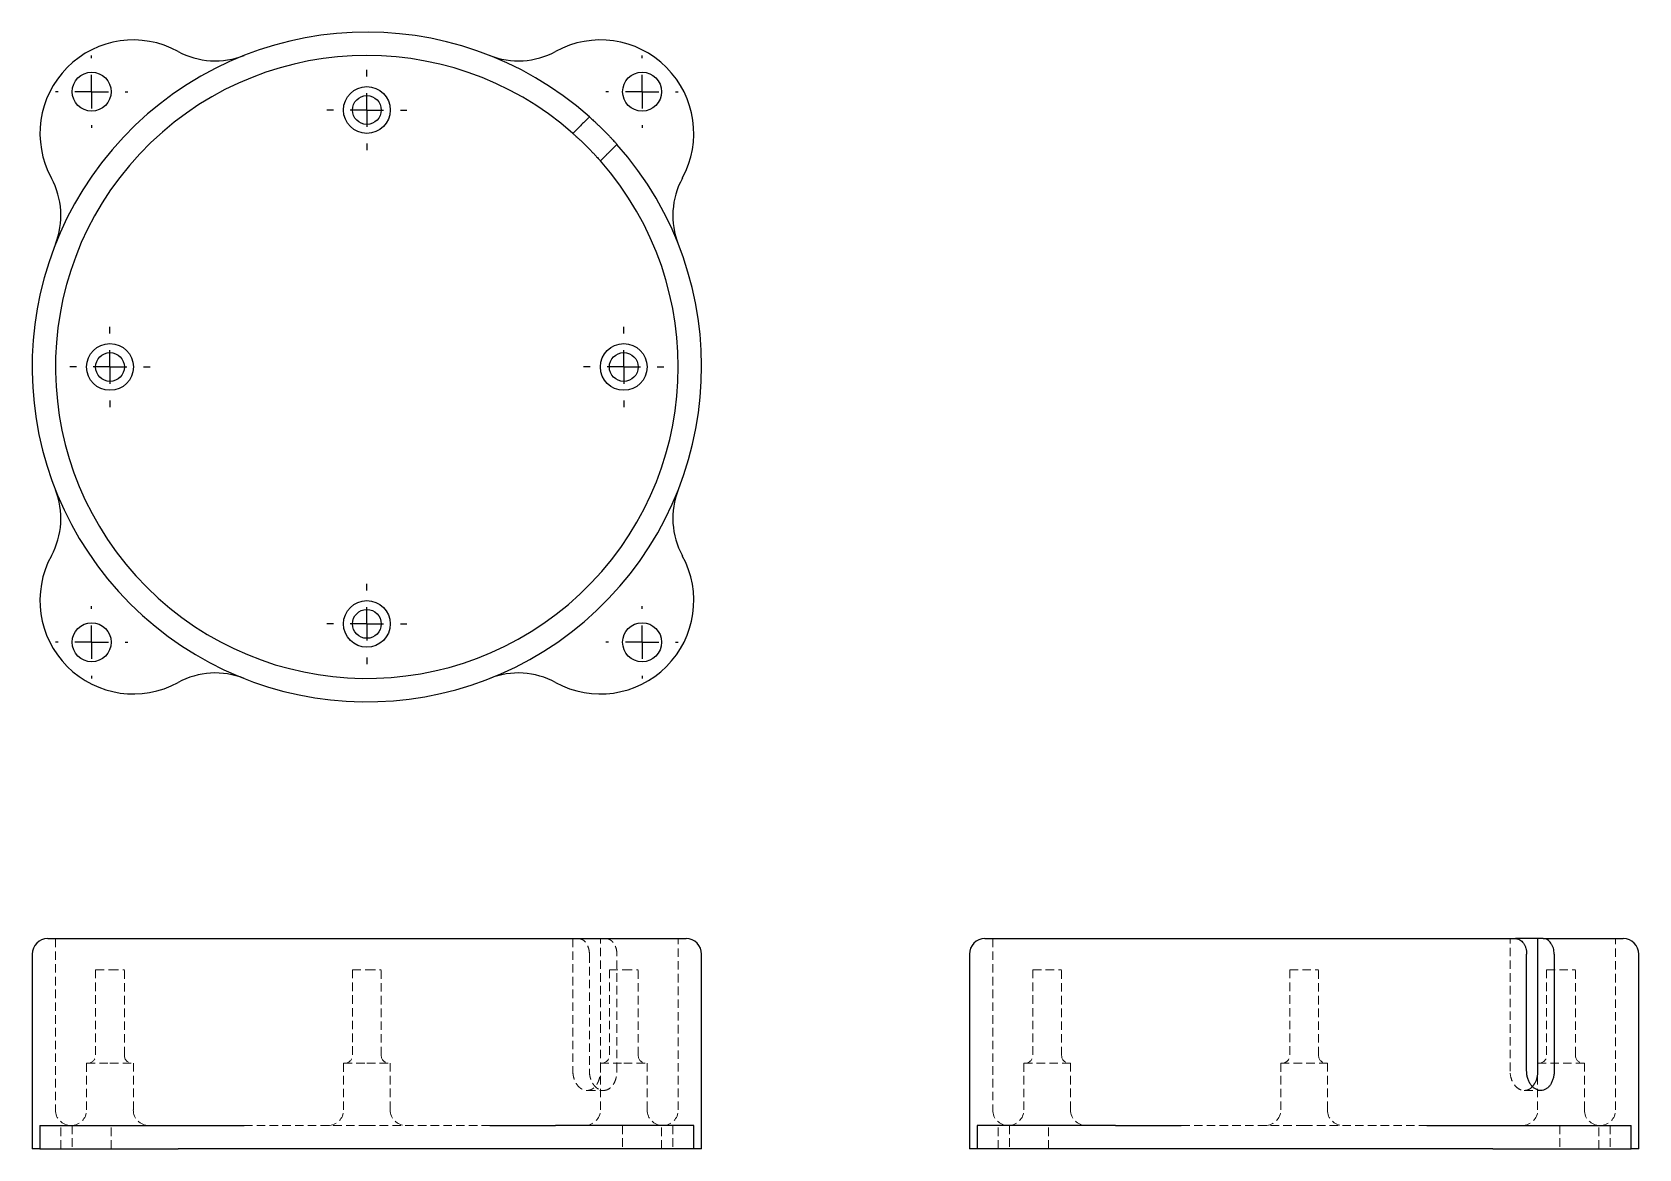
# Model space of a CAD drawing. Header units: millimetres. Extents: x 33 to 273, y 41 to 208.
import ezdxf

# ---------------------------------------------------------------- set-up
doc = ezdxf.new("R2010")
doc.units = ezdxf.units.MM
doc.linetypes.add('HIDDEN', pattern=[1.905, 1.27, -0.635])
doc.layers.add('10', color=7, linetype='Continuous')

# ---------------------------------------------------------------- blocks, each defined once
blk = doc.blocks.new('SW_CENTERMARKSYMBOL_0')
at = {"layer": '10', "color": 0}
for p, q in [((0, 5), (0, 5.99)), ((0, 0), (0, 2.5)), ((-5, 0), (-5.99, 0)), ((0, 0), (-2.5, 0)), ((0, 0), (0, -2.5)), ((0, 0), (2.5, 0)), ((5, 0), (5.99, 0)), ((0, -5), (0, -5.99))]:
    blk.add_line(p, q, dxfattribs=at)
blk = doc.blocks.new('SW_CENTERMARKSYMBOL_1')
at = {"layer": '10', "color": 0}
for p, q in [((0, 5), (0, 5.99)), ((0, 0), (0, 2.5)), ((-5, 0), (-5.99, 0)), ((0, 0), (-2.5, 0)), ((0, 0), (0, -2.5)), ((0, 0), (2.5, 0)), ((5, 0), (5.99, 0)), ((0, -5), (0, -5.99))]:
    blk.add_line(p, q, dxfattribs=at)
blk = doc.blocks.new('SW_CENTERMARKSYMBOL_2')
at = {"layer": '10', "color": 0}
for p, q in [((0, 5), (0, 5.99)), ((0, 0), (0, 2.5)), ((-5, 0), (-5.99, 0)), ((0, 0), (-2.5, 0)), ((0, 0), (0, -2.5)), ((0, 0), (2.5, 0)), ((5, 0), (5.99, 0)), ((0, -5), (0, -5.99))]:
    blk.add_line(p, q, dxfattribs=at)
blk = doc.blocks.new('SW_CENTERMARKSYMBOL_3')
at = {"layer": '10', "color": 0}
for p, q in [((0, 5), (0, 5.99)), ((0, 0), (0, 2.5)), ((-5, 0), (-5.99, 0)), ((0, 0), (-2.5, 0)), ((0, 0), (0, -2.5)), ((0, 0), (2.5, 0)), ((5, 0), (5.99, 0)), ((0, -5), (0, -5.99))]:
    blk.add_line(p, q, dxfattribs=at)
blk = doc.blocks.new('SW_CENTERMARKSYMBOL_4')
at = {"layer": '10', "color": 0}
for p, q in [((0, 5), (0, 5.41)), ((0, 0), (0, 2.5)), ((-5, 0), (-5.41, 0)), ((0, 0), (-2.5, 0)), ((0, 0), (0, -2.5)), ((0, 0), (2.5, 0)), ((5, 0), (5.41, 0)), ((0, -5), (0, -5.41))]:
    blk.add_line(p, q, dxfattribs=at)
blk = doc.blocks.new('SW_CENTERMARKSYMBOL_5')
at = {"layer": '10', "color": 0}
for p, q in [((0, 5), (0, 5.41)), ((0, 0), (0, 2.5)), ((-5, 0), (-5.41, 0)), ((0, 0), (-2.5, 0)), ((0, 0), (0, -2.5)), ((0, 0), (2.5, 0)), ((5, 0), (5.41, 0)), ((0, -5), (0, -5.41))]:
    blk.add_line(p, q, dxfattribs=at)
blk = doc.blocks.new('SW_CENTERMARKSYMBOL_6')
at = {"layer": '10', "color": 0}
for p, q in [((0, 5), (0, 5.41)), ((0, 0), (0, 2.5)), ((-5, 0), (-5.41, 0)), ((0, 0), (-2.5, 0)), ((0, 0), (0, -2.5)), ((0, 0), (2.5, 0)), ((5, 0), (5.41, 0)), ((0, -5), (0, -5.41))]:
    blk.add_line(p, q, dxfattribs=at)
blk = doc.blocks.new('SW_CENTERMARKSYMBOL_7')
at = {"layer": '10', "color": 0}
for p, q in [((0, 5), (0, 5.41)), ((0, 0), (0, 2.5)), ((-5, 0), (-5.41, 0)), ((0, 0), (-2.5, 0)), ((0, 0), (0, -2.5)), ((0, 0), (2.5, 0)), ((5, 0), (5.41, 0)), ((0, -5), (0, -5.41))]:
    blk.add_line(p, q, dxfattribs=at)

msp = doc.modelspace()

# ---------------------------------------------------------------- linework, layer by layer
at = {"color": 7, "linetype": 'Continuous', "lineweight": 25}
for p, q in [((114.59, 193.7), (113.77, 192.88)), ((117.88, 188.77), (118.7, 189.59)), ((35.33, 72.63), (130.67, 72.63)), ((175.33, 72.63), (254.59, 72.63)), ((257.88, 72.63), (254.59, 72.63)), ((257.88, 72.63), (257.88, 52.86)), ((258.7, 72.63), (257.88, 72.63)), ((258.7, 72.63), (270.67, 72.63)), ((33, 70.31), (33, 41.24)), ((133, 41.24), (133, 70.31)), ((173, 70.31), (173, 41.24)), ((256.24, 52.86), (256.24, 70.31)), ((260.35, 70.31), (260.35, 52.86)), ((273, 41.24), (273, 70.31)), ((34.16, 44.72), (34.16, 41.24)), ((34.16, 44.72), (54.81, 44.72)), ((54.81, 44.72), (64.65, 44.72)), ((101.35, 44.72), (111.19, 44.72)), ((131.84, 44.72), (111.19, 44.72)), ((131.84, 41.24), (131.84, 44.72)), ((174.16, 44.72), (174.16, 41.24)), ((194.81, 44.72), (174.16, 44.72)), ((194.81, 44.72), (204.65, 44.72)), ((241.35, 44.72), (251.19, 44.72)), ((251.19, 44.72), (271.84, 44.72)), ((271.84, 41.24), (271.84, 44.72)), ((34.16, 41.24), (33, 41.24)), ((34.16, 41.24), (54.81, 41.24)), ((64.65, 41.24), (54.81, 41.24)), ((101.35, 41.24), (64.65, 41.24)), ((111.19, 41.24), (101.35, 41.24)), ((131.84, 41.24), (111.19, 41.24)), ((133, 41.24), (131.84, 41.24)), ((174.16, 41.24), (173, 41.24)), ((194.81, 41.24), (174.16, 41.24)), ((204.65, 41.24), (194.81, 41.24)), ((241.35, 41.24), (204.65, 41.24)), ((251.19, 41.24), (241.35, 41.24)), ((251.19, 41.24), (271.84, 41.24)), ((273, 41.24), (271.84, 41.24))]:
    msp.add_line(p, q, dxfattribs=at)
at = {"color": 7, "linetype": 'HIDDEN', "lineweight": 18}
for p, q in [((36.49, 72.63), (36.49, 47.05)), ((113.77, 72.63), (113.77, 52.86)), ((117.88, 52.86), (117.88, 72.63)), ((129.51, 47.05), (129.51, 72.63)), ((176.49, 72.63), (176.49, 47.05)), ((253.77, 52.86), (253.77, 72.63)), ((269.51, 47.05), (269.51, 72.63)), ((116.24, 70.31), (116.24, 52.86)), ((120.35, 52.86), (120.35, 70.31)), ((42.48, 67.98), (44.63, 67.98)), ((42.48, 67.98), (42.48, 55.19)), ((44.63, 67.98), (46.78, 67.98)), ((46.78, 55.19), (46.78, 67.98)), ((80.85, 67.98), (83, 67.98)), ((80.85, 67.98), (80.85, 55.19)), ((83, 67.98), (85.15, 67.98)), ((85.15, 55.19), (85.15, 67.98)), ((119.22, 67.98), (121.37, 67.98)), ((119.22, 67.98), (119.22, 55.19)), ((121.37, 67.98), (123.52, 67.98)), ((123.52, 55.19), (123.52, 67.98)), ((182.48, 67.98), (186.78, 67.98)), ((182.48, 67.98), (182.48, 55.19)), ((186.78, 55.19), (186.78, 67.98)), ((220.85, 67.98), (225.15, 67.98)), ((220.85, 67.98), (220.85, 55.19)), ((225.15, 55.19), (225.15, 67.98)), ((259.22, 67.98), (263.52, 67.98)), ((259.22, 67.98), (259.22, 55.19)), ((263.52, 55.19), (263.52, 67.98)), ((41.14, 54.03), (44.63, 54.03)), ((41.14, 54.03), (41.14, 47.05)), ((44.63, 54.03), (48.12, 54.03)), ((48.12, 47.05), (48.12, 54.03)), ((79.51, 54.03), (83, 54.03)), ((79.51, 54.03), (79.51, 47.05)), ((83, 54.03), (86.49, 54.03)), ((86.49, 47.05), (86.49, 54.03)), ((117.88, 54.03), (121.37, 54.03)), ((117.88, 54.03), (117.88, 47.05)), ((121.37, 54.03), (124.86, 54.03)), ((124.86, 47.05), (124.86, 54.03)), ((181.14, 54.03), (188.12, 54.03)), ((181.14, 54.03), (181.14, 47.05)), ((188.12, 47.05), (188.12, 54.03)), ((219.51, 54.03), (226.49, 54.03)), ((219.51, 54.03), (219.51, 47.05)), ((226.49, 47.05), (226.49, 54.03)), ((257.88, 54.03), (264.86, 54.03)), ((257.88, 54.03), (257.88, 47.05)), ((264.86, 47.05), (264.86, 54.03)), ((115.89, 49.96), (118.35, 49.96)), ((255.89, 49.96), (258.35, 49.96)), ((37.3, 41.24), (37.3, 44.72)), ((38.98, 44.72), (38.98, 41.24)), ((44.8, 41.24), (44.8, 44.72)), ((64.65, 44.72), (83, 44.72)), ((83, 44.72), (101.35, 44.72)), ((121.2, 44.72), (121.2, 41.24)), ((127.02, 41.24), (127.02, 44.72)), ((128.7, 44.72), (128.7, 41.24)), ((177.3, 41.24), (177.3, 44.72)), ((178.98, 44.72), (178.98, 41.24)), ((184.8, 41.24), (184.8, 44.72)), ((204.65, 44.72), (223, 44.72)), ((223, 44.72), (241.35, 44.72)), ((261.2, 44.72), (261.2, 41.24)), ((267.02, 41.24), (267.02, 44.72)), ((268.7, 44.72), (268.7, 41.24))]:
    msp.add_line(p, q, dxfattribs=at)
at = {"color": 7, "linetype": 'Continuous', "lineweight": 25}
for centre, radius in [((41.89, 199.11), 2.91), ((124.11, 199.11), 2.91), ((83, 196.37), 3.49), ((83, 196.37), 2.15), ((44.63, 158), 3.49), ((121.37, 158), 3.49), ((44.63, 158), 2.15), ((121.37, 158), 2.15), ((83, 119.63), 3.49), ((83, 119.63), 2.15), ((41.89, 116.89), 2.91), ((124.11, 116.89), 2.91)]:
    msp.add_circle(centre, radius, dxfattribs=at)
for centre, radius, start, end in [((83, 158), 50, 48.333, 41.667), ((48.12, 192.88), 13.95, 61.334, 208.666), ((117.88, 192.88), 13.95, 331.334, 118.666), ((83, 158), 46.51, 48.5833, 41.4167), ((60.39, 215.33), 11.63, 241.334, 291.5255), ((105.61, 215.33), 11.63, 248.4745, 298.666), ((25.67, 180.61), 11.63, 338.4745, 28.666), ((140.33, 180.61), 11.63, 151.334, 201.5255), ((25.67, 135.39), 11.63, 331.334, 21.5255), ((140.33, 135.39), 11.63, 158.4745, 208.666), ((48.12, 123.12), 13.95, 151.334, 298.666), ((117.88, 123.12), 13.95, 241.334, 28.666), ((60.39, 100.67), 11.63, 68.4745, 118.666), ((105.61, 100.67), 11.63, 61.334, 111.5255), ((35.33, 70.31), 2.33, 90, 180), ((130.67, 70.31), 2.33, 0, 90), ((175.33, 70.31), 2.33, 90, 180), ((270.67, 70.31), 2.33, 0, 90)]:
    msp.add_arc(centre, radius, start, end, dxfattribs=at)
at = {"color": 7, "linetype": 'HIDDEN', "lineweight": 18}
for centre, radius, start, end in [((41.31, 55.19), 1.16, 270, 0), ((47.94, 55.19), 1.16, 180, 270), ((79.69, 55.19), 1.16, 270, 0), ((86.31, 55.19), 1.16, 180, 270), ((118.06, 55.19), 1.16, 270, 0), ((124.69, 55.19), 1.16, 180, 270), ((181.31, 55.19), 1.16, 270, 0), ((187.94, 55.19), 1.16, 180, 270), ((219.69, 55.19), 1.16, 270, 0), ((226.31, 55.19), 1.16, 180, 270), ((258.06, 55.19), 1.16, 270, 0), ((264.69, 55.19), 1.16, 180, 270), ((38.81, 47.05), 2.33, 180, 270), ((38.81, 47.05), 2.33, 270, 0), ((50.44, 47.05), 2.33, 180, 270), ((77.19, 47.05), 2.33, 270, 0), ((88.81, 47.05), 2.33, 180, 270), ((115.56, 47.05), 2.33, 270, 0), ((127.19, 47.05), 2.33, 180, 270), ((127.19, 47.05), 2.33, 270, 0), ((178.81, 47.05), 2.33, 180, 270), ((178.81, 47.05), 2.33, 270, 0), ((190.44, 47.05), 2.33, 180, 270), ((217.19, 47.05), 2.33, 270, 0), ((228.81, 47.05), 2.33, 180, 270), ((255.56, 47.05), 2.33, 270, 0), ((267.19, 47.05), 2.33, 180, 270), ((267.19, 47.05), 2.33, 270, 0)]:
    msp.add_arc(centre, radius, start, end, dxfattribs=at)
at = {"color": 7, "linetype": 'Continuous', "lineweight": 25}
for points, knots in [([(116.24, 195.35), (116.24, 195.35), (116.23, 195.34), (116.19, 195.3), (116.16, 195.27), (116.07, 195.18), (116.02, 195.13), (115.9, 195.01), (115.83, 194.94), (115.61, 194.72), (115.42, 194.53), (115.03, 194.14), (114.81, 193.92), (114.59, 193.7)], [0, 0, 0, 0, 0.125, 0.125, 0.25, 0.25, 0.375, 0.375, 0.5, 0.5, 0.75, 0.75, 1, 1, 1, 1]), ([(116.24, 195.35), (116.24, 195.35), (116.25, 195.34), (116.31, 195.29), (116.35, 195.25), (116.46, 195.15), (116.53, 195.09), (116.68, 194.95), (116.77, 194.87), (116.97, 194.69), (117.08, 194.59), (117.31, 194.37), (117.43, 194.25), (117.69, 194.01), (117.82, 193.89), (118.09, 193.62), (118.22, 193.49), (118.49, 193.22), (118.62, 193.09), (118.88, 192.82), (119.01, 192.69), (119.25, 192.43), (119.37, 192.31), (119.59, 192.08), (119.69, 191.97), (119.87, 191.77), (119.95, 191.68), (120.09, 191.53), (120.15, 191.46), (120.25, 191.35), (120.29, 191.31), (120.34, 191.25), (120.35, 191.24), (120.35, 191.24)], [0, 0, 0, 0, 0.0625, 0.0625, 0.125, 0.125, 0.1875, 0.1875, 0.25, 0.25, 0.3125, 0.3125, 0.375, 0.375, 0.4375, 0.4375, 0.5, 0.5, 0.5625, 0.5625, 0.625, 0.625, 0.6875, 0.6875, 0.75, 0.75, 0.8125, 0.8125, 0.875, 0.875, 0.9375, 0.9375, 1, 1, 1, 1]), ([(113.77, 192.88), (113.77, 192.88), (113.78, 192.87), (113.84, 192.82), (113.88, 192.78), (113.99, 192.68), (114.06, 192.62), (114.21, 192.48), (114.3, 192.4), (114.5, 192.22), (114.61, 192.12), (114.84, 191.9), (114.97, 191.79), (115.22, 191.55), (115.35, 191.42), (115.62, 191.16), (115.75, 191.02), (116.02, 190.76), (116.16, 190.62), (116.42, 190.35), (116.54, 190.22), (116.79, 189.97), (116.9, 189.84), (117.12, 189.61), (117.22, 189.5), (117.4, 189.3), (117.48, 189.21), (117.62, 189.06), (117.68, 188.99), (117.78, 188.88), (117.82, 188.84), (117.87, 188.78), (117.88, 188.77), (117.88, 188.77)], [0, 0, 0, 0, 0.0625, 0.0625, 0.125, 0.125, 0.1875, 0.1875, 0.25, 0.25, 0.3125, 0.3125, 0.375, 0.375, 0.4375, 0.4375, 0.5, 0.5, 0.5625, 0.5625, 0.625, 0.625, 0.6875, 0.6875, 0.75, 0.75, 0.8125, 0.8125, 0.875, 0.875, 0.9375, 0.9375, 1, 1, 1, 1]), ([(118.7, 189.59), (118.81, 189.7), (118.92, 189.81), (119.13, 190.02), (119.23, 190.12), (119.43, 190.32), (119.53, 190.42), (119.71, 190.6), (119.79, 190.68), (119.94, 190.83), (120.01, 190.9), (120.13, 191.02), (120.18, 191.07), (120.31, 191.2), (120.35, 191.24), (120.35, 191.24)], [0, 0, 0, 0, 0.125, 0.125, 0.25, 0.25, 0.375, 0.375, 0.5, 0.5, 0.625, 0.625, 0.75, 0.75, 1, 1, 1, 1]), ([(254.59, 72.63), (254.7, 72.63), (254.81, 72.62), (255.02, 72.56), (255.12, 72.51), (255.32, 72.4), (255.42, 72.33), (255.6, 72.16), (255.68, 72.06), (255.83, 71.84), (255.9, 71.73), (256.02, 71.47), (256.07, 71.34), (256.2, 70.92), (256.24, 70.61), (256.24, 70.31)], [0, 0, 0, 0, 0.125, 0.125, 0.25, 0.25, 0.375, 0.375, 0.5, 0.5, 0.625, 0.625, 0.75, 0.75, 1, 1, 1, 1]), ([(260.35, 70.31), (260.35, 70.46), (260.34, 70.61), (260.3, 70.91), (260.27, 71.06), (260.18, 71.34), (260.13, 71.47), (260.01, 71.72), (259.94, 71.84), (259.72, 72.17), (259.53, 72.34), (259.14, 72.57), (258.92, 72.63), (258.7, 72.63)], [0, 0, 0, 0, 0.125, 0.125, 0.25, 0.25, 0.375, 0.375, 0.5, 0.5, 0.75, 0.75, 1, 1, 1, 1]), ([(260.35, 52.86), (260.35, 52.67), (260.34, 52.48), (260.29, 52.11), (260.25, 51.93), (260.15, 51.58), (260.09, 51.41), (259.95, 51.09), (259.87, 50.94), (259.69, 50.67), (259.59, 50.55), (259.37, 50.34), (259.25, 50.25), (259.01, 50.11), (258.89, 50.05), (258.62, 49.98), (258.49, 49.96), (258.22, 49.96), (258.09, 49.98), (257.82, 50.05), (257.69, 50.11), (257.43, 50.25), (257.31, 50.34), (257.08, 50.55), (256.97, 50.67), (256.77, 50.94), (256.68, 51.09), (256.53, 51.4), (256.46, 51.57), (256.35, 51.93), (256.31, 52.11), (256.25, 52.48), (256.24, 52.67), (256.24, 52.86)], [0, 0, 0, 0, 0.0625, 0.0625, 0.125, 0.125, 0.1875, 0.1875, 0.25, 0.25, 0.3125, 0.3125, 0.375, 0.375, 0.4375, 0.4375, 0.5, 0.5, 0.5625, 0.5625, 0.625, 0.625, 0.6875, 0.6875, 0.75, 0.75, 0.8125, 0.8125, 0.875, 0.875, 0.9375, 0.9375, 1, 1, 1, 1]), ([(257.88, 52.86), (257.86, 52.54), (257.81, 51.89), (257.53, 51.08), (257.23, 50.73), (257.1, 50.59)], [0, 0, 0, 0, 0.368119, 0.73622, 1, 1, 1, 1])]:
    msp.add_open_spline(points, degree=3, knots=knots, dxfattribs=at)
at = {"color": 7, "linetype": 'HIDDEN', "lineweight": 18}
for points, knots in [([(116.24, 70.31), (116.24, 70.46), (116.23, 70.61), (116.19, 70.91), (116.16, 71.06), (116.07, 71.34), (116.02, 71.47), (115.9, 71.72), (115.83, 71.84), (115.61, 72.17), (115.42, 72.34), (115.03, 72.57), (114.81, 72.63), (114.59, 72.63)], [0, 0, 0, 0, 0.125, 0.125, 0.25, 0.25, 0.375, 0.375, 0.5, 0.5, 0.75, 0.75, 1, 1, 1, 1]), ([(118.7, 72.63), (118.81, 72.63), (118.92, 72.62), (119.13, 72.56), (119.23, 72.51), (119.43, 72.4), (119.53, 72.33), (119.71, 72.16), (119.79, 72.06), (119.94, 71.84), (120.01, 71.73), (120.13, 71.47), (120.18, 71.34), (120.31, 70.92), (120.35, 70.61), (120.35, 70.31)], [0, 0, 0, 0, 0.125, 0.125, 0.25, 0.25, 0.375, 0.375, 0.5, 0.5, 0.625, 0.625, 0.75, 0.75, 1, 1, 1, 1]), ([(113.77, 52.86), (113.77, 52.67), (113.78, 52.48), (113.84, 52.11), (113.88, 51.93), (113.99, 51.58), (114.06, 51.41), (114.21, 51.09), (114.3, 50.94), (114.5, 50.67), (114.61, 50.55), (114.84, 50.34), (114.97, 50.25), (115.22, 50.11), (115.35, 50.05), (115.62, 49.98), (115.75, 49.96), (116.02, 49.96), (116.16, 49.98), (116.42, 50.05), (116.54, 50.11), (116.79, 50.25), (116.9, 50.34), (117.12, 50.55), (117.22, 50.67), (117.4, 50.94), (117.48, 51.09), (117.62, 51.4), (117.68, 51.57), (117.78, 51.93), (117.82, 52.11), (117.87, 52.48), (117.88, 52.67), (117.88, 52.86)], [0, 0, 0, 0, 0.0625, 0.0625, 0.125, 0.125, 0.1875, 0.1875, 0.25, 0.25, 0.3125, 0.3125, 0.375, 0.375, 0.4375, 0.4375, 0.5, 0.5, 0.5625, 0.5625, 0.625, 0.625, 0.6875, 0.6875, 0.75, 0.75, 0.8125, 0.8125, 0.875, 0.875, 0.9375, 0.9375, 1, 1, 1, 1]), ([(116.24, 52.86), (116.24, 52.67), (116.25, 52.48), (116.31, 52.11), (116.35, 51.93), (116.46, 51.58), (116.53, 51.41), (116.68, 51.09), (116.77, 50.94), (116.97, 50.67), (117.08, 50.55), (117.31, 50.34), (117.43, 50.25), (117.69, 50.11), (117.82, 50.05), (118.09, 49.98), (118.22, 49.96), (118.49, 49.96), (118.62, 49.98), (118.88, 50.05), (119.01, 50.11), (119.25, 50.25), (119.37, 50.34), (119.59, 50.55), (119.69, 50.67), (119.87, 50.94), (119.95, 51.09), (120.09, 51.4), (120.15, 51.57), (120.25, 51.93), (120.29, 52.11), (120.34, 52.48), (120.35, 52.67), (120.35, 52.86)], [0, 0, 0, 0, 0.0625, 0.0625, 0.125, 0.125, 0.1875, 0.1875, 0.25, 0.25, 0.3125, 0.3125, 0.375, 0.375, 0.4375, 0.4375, 0.5, 0.5, 0.5625, 0.5625, 0.625, 0.625, 0.6875, 0.6875, 0.75, 0.75, 0.8125, 0.8125, 0.875, 0.875, 0.9375, 0.9375, 1, 1, 1, 1]), ([(257.1, 50.59), (257.06, 50.52), (256.85, 50.23), (256.34, 49.99), (255.65, 49.92), (254.96, 50.2), (254.37, 50.78), (253.94, 51.59), (253.78, 52.33), (253.77, 52.76), (253.77, 52.86)], [0, 0, 0, 0, 0.0430634, 0.1946657, 0.3460662, 0.4972572, 0.6485566, 0.8001137, 0.9516766, 1, 1, 1, 1])]:
    msp.add_open_spline(points, degree=3, knots=knots, dxfattribs=at)

# ---------------------------------------------------------------- block references
at = {"layer": '10'}
for name, p in [('SW_CENTERMARKSYMBOL_5', (41.89, 199.11)), ('SW_CENTERMARKSYMBOL_4', (124.11, 199.11)), ('SW_CENTERMARKSYMBOL_2', (83, 196.37)), ('SW_CENTERMARKSYMBOL_1', (44.63, 158)), ('SW_CENTERMARKSYMBOL_3', (121.37, 158)), ('SW_CENTERMARKSYMBOL_0', (83, 119.63)), ('SW_CENTERMARKSYMBOL_6', (41.89, 116.89)), ('SW_CENTERMARKSYMBOL_7', (124.11, 116.89))]:
    msp.add_blockref(name, p, dxfattribs=at)

doc.saveas('drawing.dxf')
